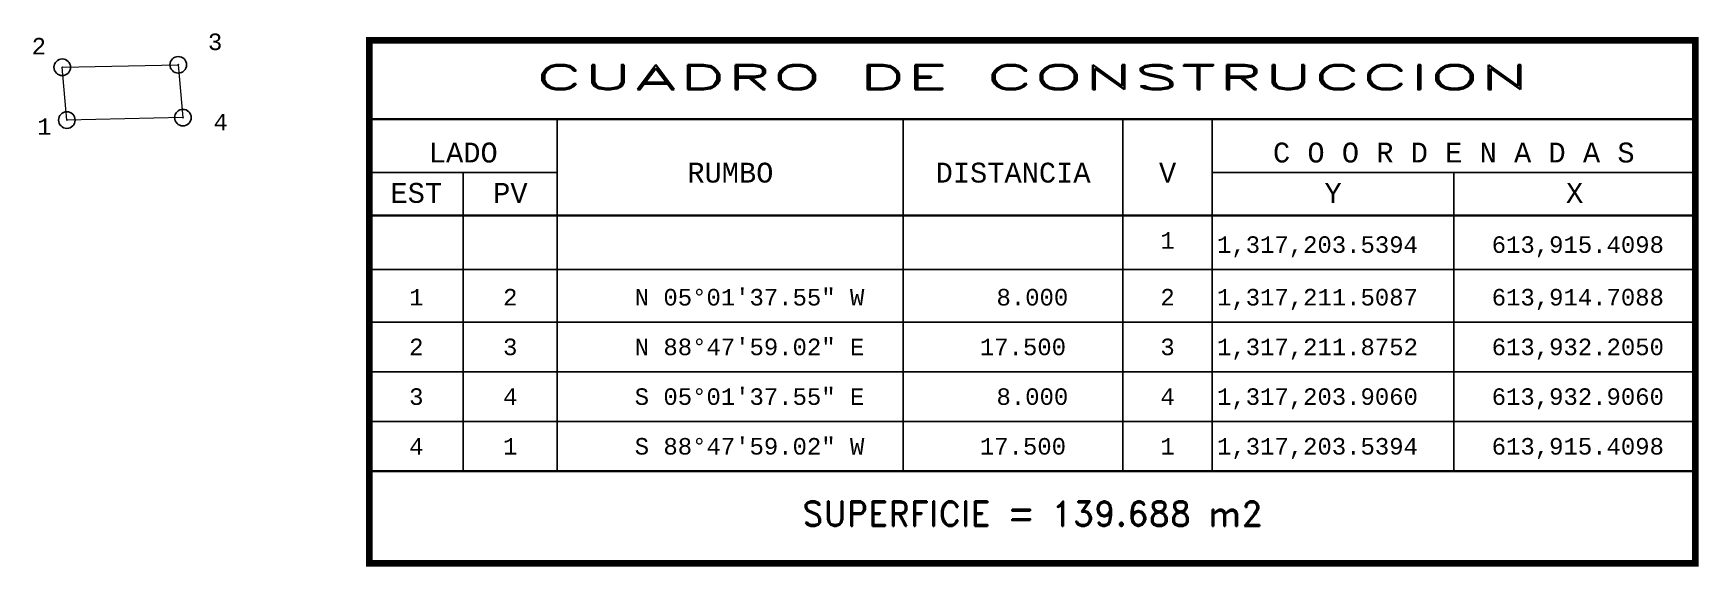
# Model space of a CAD drawing. Header units: millimetres. Extents: x 613910 to 614161, y 1317136 to 1317217.
import ezdxf
from ezdxf.enums import TextEntityAlignment as Align

# ---------------------------------------------------------------- set-up
doc = ezdxf.new("R2010")
doc.units = ezdxf.units.MM
doc.header["$PDMODE"] = 32
doc.header["$PDSIZE"] = 2.5
for name, color, linetype in [('CVL_CUADCON', 1, 'Continuous'), ('CVL_CUADCON_LIN', 8, 'Continuous'), ('CVL_CUADCON_TIT', 1, 'Continuous'), ('CVL_CUADCON_TX', 2, 'Continuous'), ('CVL_PUNTO', 2, 'Continuous'), ('CVL_PUNTO_NUM', 2, 'Continuous')]:
    doc.layers.add(name, color=color, linetype=linetype)
doc.styles.add('HUECA1', font='hueca1.shx')
doc.styles.add('MONOTXT4', font='monotxt4.shx')

msp = doc.modelspace()

# ---------------------------------------------------------------- linework, layer by layer
at = {"layer": 'CVL_CUADCON', "color": 1, "linetype": 'Continuous', "const_width": 1, "flags": 128}
msp.add_lwpolyline([(613961.03, 1317215.56), (614160.96, 1317215.56), (614160.96, 1317136.64), (613961.03, 1317136.64)], close=True, dxfattribs=at)
at = {"layer": 'CVL_CUADCON', "color": 1, "linetype": 'Continuous', "const_width": 0.375, "flags": 128}
for points in [[(613961.03, 1317203.69), (614160.96, 1317203.69)], [(613961.03, 1317189.14), (614160.96, 1317189.14)], [(613961.03, 1317150.56), (614160.96, 1317150.56)]]:
    msp.add_lwpolyline(points, dxfattribs=at)
at = {"layer": 'CVL_CUADCON_LIN', "color": 8, "linetype": 'Continuous'}
for p, q in [((613989.35, 1317203.69), (613989.35, 1317150.56)), ((614041.53, 1317203.69), (614041.53, 1317150.56)), ((614074.63, 1317203.69), (614074.63, 1317150.56)), ((614088.1, 1317203.69), (614088.1, 1317150.56)), ((613961.03, 1317195.62), (613989.35, 1317195.62)), ((613975.18, 1317195.62), (613975.18, 1317150.56)), ((614088.1, 1317195.62), (614160.96, 1317195.62)), ((614124.53, 1317195.62), (614124.53, 1317150.56)), ((613961.03, 1317181), (614160.96, 1317181)), ((613961.03, 1317173.06), (614160.96, 1317173.06)), ((613961.03, 1317165.56), (614160.96, 1317165.56)), ((613961.03, 1317158.06), (614160.96, 1317158.06)), ((613961.03, 1317150.56), (614160.96, 1317150.56))]:
    msp.add_line(p, q, dxfattribs=at)
at = {"layer": 'CVL_CUADCON_TIT', "color": 2, "lineweight": 18, "ltscale": 0.5, "flags": 128}
msp.add_lwpolyline([(613915.41, 1317203.54), (613914.71, 1317211.51), (613932.2, 1317211.88), (613932.91, 1317203.91), (613915.41, 1317203.54)], dxfattribs=at)
at = {"layer": 'CVL_PUNTO', "color": 2}
for p in [(613914.71, 1317211.51), (613932.2, 1317211.88), (613915.41, 1317203.54), (613932.91, 1317203.91)]:
    msp.add_point(p, dxfattribs=at)

# ---------------------------------------------------------------- texts
at = {"layer": 'CVL_CUADCON_TIT', "color": 1, "style": 'HUECA1', "width": 1.758658}
msp.add_text('CUADRO DE CONSTRUCCION', height=3.75, dxfattribs=at).set_placement((613986.03, 1317208.13), (614135.96, 1317208.13), align=Align.FIT)
at = {"layer": 'CVL_CUADCON_TIT', "color": 1, "style": 'MONOTXT4'}
for s, p in [('LADO', (613975.18, 1317197.14)), ('C O O R D E N A D A S', (614124.53, 1317197.14)), ('EST', (613968.1, 1317191.05)), ('PV', (613982.28, 1317191.05)), ('Y', (614106.33, 1317191.05)), ('X', (614142.75, 1317191.05))]:
    msp.add_text(s, height=3, dxfattribs=at).set_placement(p, align=Align.CENTER)
at = {"layer": 'CVL_CUADCON_TIT', "color": 1}
for s, height, style, p in [('RUMBO', 3, 'MONOTXT4', (614015.45, 1317195.61)), ('DISTANCIA', 3, 'MONOTXT4', (614058.08, 1317195.61)), ('V', 3, 'MONOTXT4', (614081.38, 1317195.61)), ('SUPERFICIE = 139.688 m2', 3.75, 'HUECA1', (614060.99, 1317144.14))]:
    msp.add_text(s, height=height, dxfattribs=dict(at, style=style)).set_placement(p, align=Align.MIDDLE)
at = {"layer": 'CVL_CUADCON_TX', "color": 2, "style": 'MONOTXT4'}
for s, p in [('1', (614081.37, 1317184.13)), ('1', (613968.1, 1317175.56)), ('2', (613982.26, 1317175.56)), ('2', (614081.37, 1317175.56)), ('2', (613968.1, 1317168.06)), ('3', (613982.26, 1317168.06)), ('3', (614081.37, 1317168.06)), ('3', (613968.1, 1317160.56)), ('4', (613982.26, 1317160.56)), ('4', (614081.37, 1317160.56)), ('4', (613968.1, 1317153.06)), ('1', (613982.26, 1317153.06)), ('1', (614081.37, 1317153.06))]:
    msp.add_text(s, height=2.5, dxfattribs=at).set_placement(p, align=Align.CENTER)
for s, p in [('1,317,203.5394', (614088.83, 1317183.5)), ('613,915.4098', (614130.25, 1317183.5)), ('N 05%%d01\'37.55" W', (614001.03, 1317175.56)), ('8.000', (614055.58, 1317175.56)), ('1,317,211.5087', (614088.83, 1317175.56)), ('613,914.7088', (614130.25, 1317175.56)), ('N 88%%d47\'59.02" E', (614001.03, 1317168.06)), ('17.500', (614053.08, 1317168.06)), ('1,317,211.8752', (614088.83, 1317168.06)), ('613,932.2050', (614130.25, 1317168.06)), ('S 05%%d01\'37.55" E', (614001.03, 1317160.56)), ('8.000', (614055.58, 1317160.56)), ('1,317,203.9060', (614088.83, 1317160.56)), ('613,932.9060', (614130.25, 1317160.56)), ('S 88%%d47\'59.02" W', (614001.03, 1317153.06)), ('17.500', (614053.08, 1317153.06)), ('1,317,203.5394', (614088.83, 1317153.06)), ('613,915.4098', (614130.25, 1317153.06))]:
    msp.add_text(s, height=2.5, dxfattribs=at).set_placement(p)
at = {"layer": 'CVL_PUNTO_NUM', "color": 2, "style": 'MONOTXT4'}
for s, p in [('2', (613910.1, 1317213.44)), ('3', (613936.68, 1317214.1)), ('1', (613910.93, 1317201.32)), ('4', (613937.52, 1317201.98))]:
    msp.add_text(s, height=2.5, dxfattribs=at).set_placement(p)

doc.saveas('drawing.dxf')
